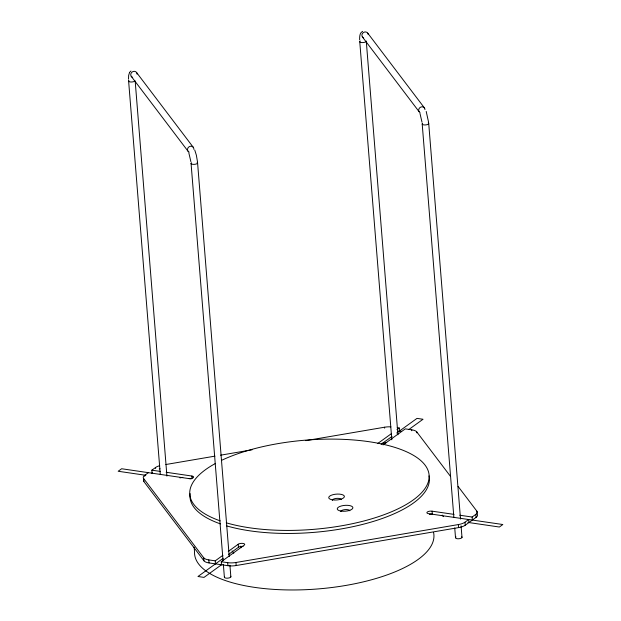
<?xml version="1.0" encoding="UTF-8"?>
<svg xmlns="http://www.w3.org/2000/svg" width="621" height="621" viewBox="0 0 621 621"><rect width="100%" height="100%" fill="white"/><g stroke="black" fill="none" stroke-linecap="round" stroke-linejoin="round"><path stroke-width="0.93" d="M129.548 72.525L128.648 75.389L128.516 79.209M129.773 72.16L130.961 71.035M477.254 514.413A10.914 4.068 -4.6 0 1 476.059 517.402L465.214 525.226A10.914 4.068 -4.6 0 1 458.616 527.594L236.182 565.529A10.914 4.068 -4.6 0 1 227.923 565.692L209.052 562.937A10.914 4.068 -4.6 0 1 203.967 560.81L143.87 481.547L143.63 478.512A10.914 4.068 -4.6 0 1 144.693 475.344L148.38 472.682M152.098 473.202L151.85 470.175L155.537 467.512A10.914 4.068 -4.6 0 1 159.682 465.696M151.718 473.481L152.556 472.868M143.63 478.512L203.719 557.782A10.914 4.068 -4.6 0 0 208.803 559.909L215.223 560.848L222.892 555.306M228.256 551.432L238.223 544.237A3.493 1.304 -4.6 0 1 242.982 543.429A3.493 1.304 -4.6 0 1 244.263 545.122L221.262 561.726L221.503 564.761M377.778 443.487L391.579 433.52M396.951 429.647L399.249 427.985L399.497 431.013M223.133 558.341L197.967 576.505L204.006 577.39L221.922 564.458M228.505 554.46L238.472 547.264A3.493 1.304 -4.6 0 1 243.114 546.441M381.092 444.302L392.068 436.377M396.741 433L416.994 418.383L423.033 419.26L409.014 429.383M383.056 444.923L405.288 428.87L411.707 429.81A10.914 4.068 -4.6 0 1 416.792 431.929L450.598 476.517M221.262 561.726L227.682 562.665A10.914 4.068 -4.6 0 0 235.941 562.494L458.376 524.566A10.914 4.068 -4.6 0 0 464.974 522.199L468.661 519.536L468.902 522.564M459.742 515.22L472.131 517.037L475.818 514.374A10.914 4.068 -4.6 0 0 476.889 511.199L458.104 486.429M362.656 31.345C359.52 32.812 359.613 36.849 359.652 39.791M165.846 464.516L214.967 456.14M220.525 455.193L252.041 449.821M305.796 440.654L384.57 427.217A10.914 4.068 -4.6 0 1 390.912 426.852M179.919 477.875L182.784 477.386M381.449 443.503L386.223 442.688M397.246 427.69L399.249 427.985M398.69 430.896L401.337 431.285M151.85 470.175L160.435 471.432M166.149 472.27L191.889 476.035A3.493 1.304 -4.6 0 1 193.17 477.728A3.493 1.304 -4.6 0 1 188.419 478.535M467.923 522.424L499.362 527.019L502.831 524.52L428.622 513.683A3.493 1.304 -4.6 0 1 427.341 511.991A3.493 1.304 -4.6 0 1 432.092 511.176L454.021 514.382M191.175 478.923L121.638 468.746L118.169 471.254L145.795 475.298M367.725 33.123L424.5 108.007M362.353 36.864L419.121 111.741M136.589 72.541L193.356 147.425M131.21 76.274L187.984 151.159M442.191 515.096L443.363 516.641M240.327 546.177L241.491 547.706M232.068 550.928L233.822 553.241M419.951 113.348L422.024 122.244M194.738 149.995L196.368 155.211L197.486 161.817M188.807 152.766L190.88 161.654M426.2 111.431L428.622 122.399M476.889 511.199L477.099 513.846M475.818 514.374L476.059 517.402M472.131 517.037L472.371 520.064M464.974 522.199L465.214 525.226M428.723 123.501L460.526 519.071M461.069 525.84L462.001 537.444M458.376 524.566L458.616 527.594M422.195 123.921L453.873 517.316M454.735 527.951L455.511 537.615M432.092 511.176L432.34 514.204A3.493 1.304 -4.6 0 0 429.39 514.32M416.792 431.929L416.87 432.876M411.707 429.81L411.785 430.757M366.274 41.133L397.921 434.762M359.745 41.553L391.82 439.777M384.57 427.217L384.647 428.164M238.223 544.237L238.472 547.264M235.941 562.494L236.182 565.529M197.587 162.919L229.227 556.548M229.925 565.257L230.857 576.862M227.682 562.665L227.923 565.692M191.058 163.339L223.048 560.6M223.358 564.466L224.375 577.033M215.223 560.848L215.464 563.876M208.803 559.909L209.052 562.937M203.719 557.782L203.967 560.81M191.889 476.035L192.068 478.302M194.148 547.124L194.536 551.929A120.047 44.774 -4.6 0 0 318.185 588.918A120.047 44.774 -4.6 0 0 433.559 532.43M135.215 81.522L166.933 476.113M128.609 80.963L160.288 474.366M155.537 467.512L155.615 468.459M144.693 475.344L144.771 476.291M159.271 468.917A10.914 4.068 -4.6 0 1 160.008 468.7M143.87 481.547A10.914 4.068 -4.6 0 1 143.777 479.559M429.01 475.903A120.047 44.774 -4.6 0 1 360.848 524.846A120.047 44.774 -4.6 0 1 226.471 525.832M220.478 523.907A120.047 44.774 -4.6 0 1 190.15 493.633M221.705 460.285A120.047 44.774 -4.6 0 1 391.486 446.39A120.047 44.774 -4.6 0 1 396.066 509.763A120.047 44.774 -4.6 0 1 226.23 522.804M220.23 520.879A120.047 44.774 -4.6 0 1 215.324 463.53M340.774 511.432A4.58 1.708 -4.6 0 1 345.299 509.6A4.58 1.708 -4.6 0 1 349.856 510.796M332.251 500.239A4.58 1.708 -4.6 0 1 336.83 498.368A4.58 1.708 -4.6 0 1 341.356 499.626M197.121 162.306A3.276 1.219 -4.6 0 1 196.453 163.913A3.276 1.219 -4.6 0 1 192.238 164.216A3.276 1.219 -4.6 0 1 191.493 162.718M230.562 576.21A3.276 1.219 -4.6 0 1 227.829 578.151A3.276 1.219 -4.6 0 1 224.515 576.785M189.149 152.122A3.276 2.958 -37.2 0 1 187.721 148.466A3.276 2.958 -37.2 0 1 191.415 146.245A3.276 2.958 -37.2 0 1 193.814 149.312M132.669 77.346A3.276 2.958 -37.2 0 1 130.852 73.883A3.276 2.958 -37.2 0 1 134.346 71.337A3.276 2.958 -37.2 0 1 137.062 74.147M135.067 80.8A3.276 1.219 -4.6 0 1 130.86 81.995A3.276 1.219 -4.6 0 1 128.889 80.466M428.257 122.888A3.276 1.219 -4.6 0 1 427.59 124.495A3.276 1.219 -4.6 0 1 423.382 124.798A3.276 1.219 -4.6 0 1 422.629 123.3M461.698 536.8A3.276 1.219 -4.6 0 1 460.635 538.399A3.276 1.219 -4.6 0 1 456.435 538.554A3.276 1.219 -4.6 0 1 456.109 536.994M420.013 112.564A3.276 2.958 -37.2 0 1 420.363 107.293A3.276 2.958 -37.2 0 1 424.974 109.614M363.518 37.819A3.276 2.958 -37.2 0 1 363.324 32.587A3.276 2.958 -37.2 0 1 368.191 34.458M366.258 41.258A3.276 1.219 -4.6 0 1 361.996 42.577A3.276 1.219 -4.6 0 1 360.18 40.924M341.007 511.083A7.856 2.934 -4.6 0 0 352.907 507.807A7.856 2.934 -4.6 0 0 341.302 505.968A7.856 2.934 -4.6 0 0 341.007 511.083M332.491 499.851A7.856 2.934 -4.6 0 0 344.391 496.575A7.856 2.934 -4.6 0 0 332.786 494.735A7.856 2.934 -4.6 0 0 332.491 499.851"/></g></svg>
